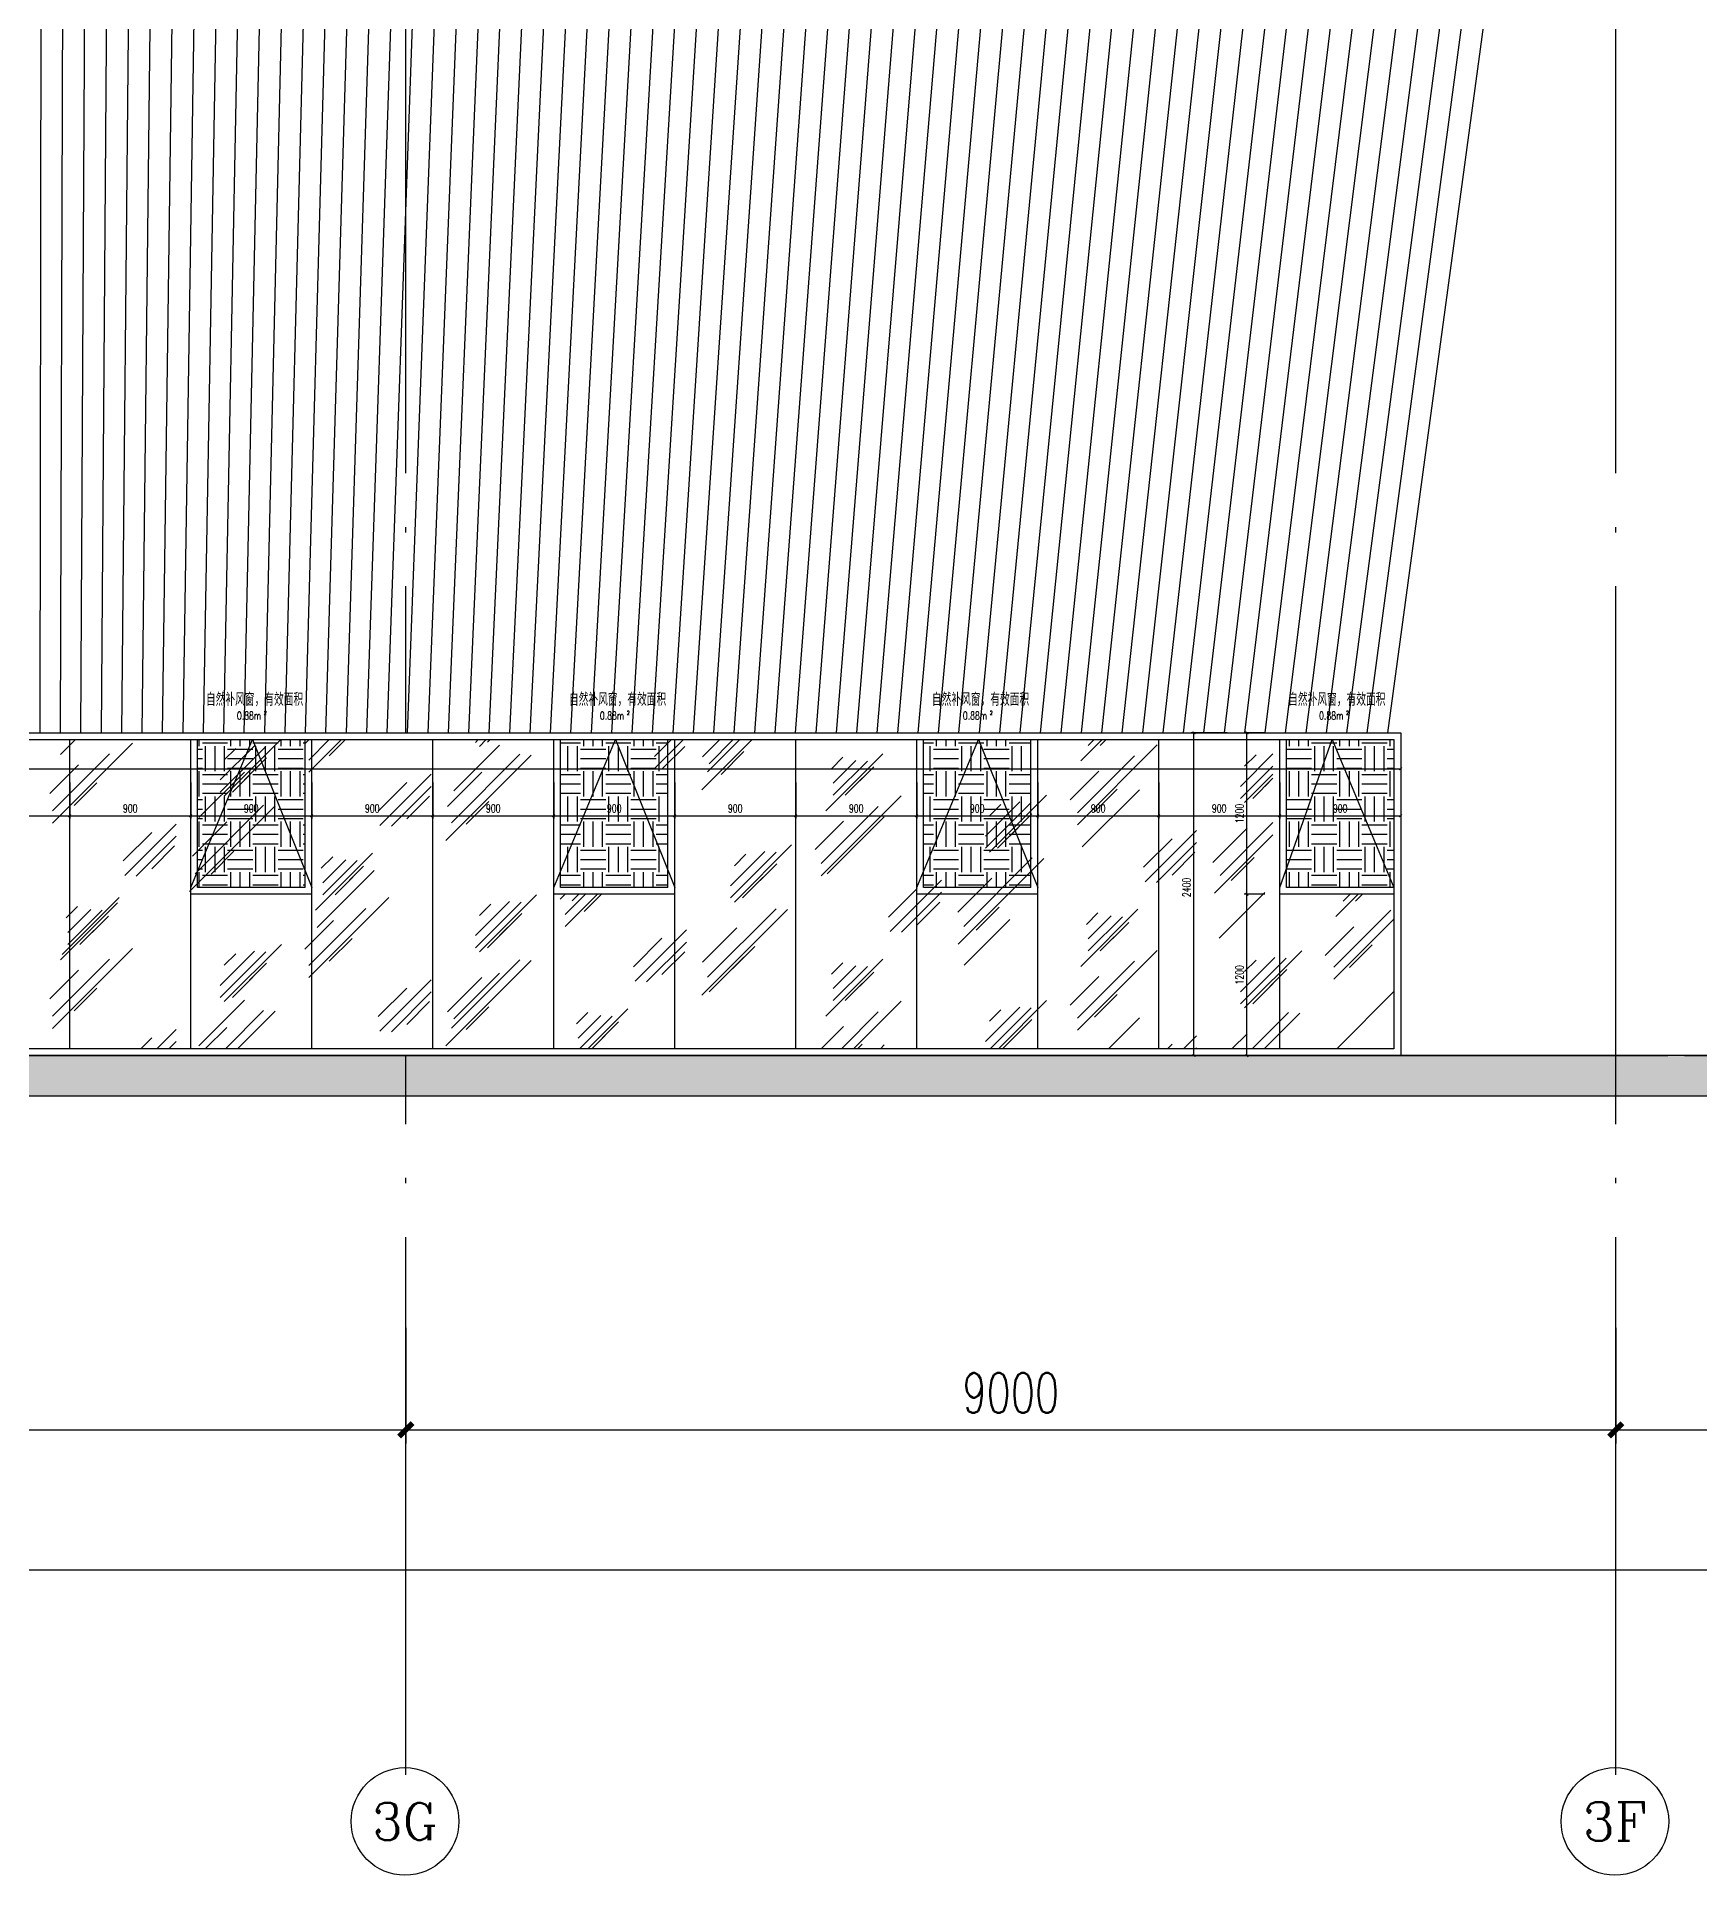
# Model space of a CAD drawing. Extents: x -4210259 to 293730, y -7499 to 868879.
# Drawn here: x -118045 to -105678, y 511142 to 524813 of the extents above; entities that cross this region are included whole.
import ezdxf
from ezdxf.enums import TextEntityAlignment as Align

# ---------------------------------------------------------------- set-up
doc = ezdxf.new("R2010")
doc.units = 0
doc.header["$LTSCALE"] = 1000
doc.header["$MEASUREMENT"] = 0
doc.linetypes.add('__DASH', pattern=[0.35, 0.25, -0.1])
doc.linetypes.add('DOTE', pattern=[2.4200000000000004, 2, -0.2, 0.02, -0.2])
doc.layers.get('Defpoints').update_dxf_attribs({"color": 210})
for name, color, linetype in [('A-AXIS-D', 1, 'Continuous'), ('A-AXIS-DOTE', 14, 'DOTE'), ('A-HATCH-2', 251, 'Continuous'), ('A-LIN-V', 9, 'Continuous'), ('A-WINDOW', 140, 'Continuous'), ('A-门窗表显示尺寸', 160, 'Continuous'), ('AS-WALL', 40, 'Continuous'), ('PUB_TEXT', 7, 'Continuous'), ('SPACE', 7, 'Continuous'), ('SPACE_HATCH', 8, 'Continuous'), ('参考线', 8, 'Continuous')]:
    doc.layers.add(name, color=color, linetype=linetype)
doc.layers.add('A-WALL-HATCH', color=8, linetype='Continuous', lineweight=13)
doc.styles.add('_TCH_AXIS', font='COMPLEX', dxfattribs={"bigfont": 'GBCBIG'})
doc.styles.add('_TCH_DIM_T3', font='SIMPLEX', dxfattribs={"width": 0.7058823529411765, "bigfont": 'GBCBIG'})
doc.styles.add('_TCH_SPACE', font='SIMPLEX', dxfattribs={"height": 5, "bigfont": 'GBCBIG'})
doc.styles.add('A-DIM_T3', font='SIMPLEX', dxfattribs={"width": 0.7058823529411765, "bigfont": 'GBCBIG'})
doc.dimstyles.new('_TCH_ARCH&&100', dxfattribs={"dimtxt": 297.5, "dimasz": 100, "dimexe": 100, "dimexo": 100, "dimgap": 126.25, "dimtad": 1, "dimdec": 0, "dimzin": 0, "dimdsep": 46, "dimtxsty": '_TCH_DIM_T3', "dimblk": 'ARCHTICK', "dimcen": 0.09, "dimclrt": 7, "dimazin": 2, "dimtfac": 1, "dimtdec": 0, "dimtix": 1, "dimtmove": 2, "dimatfit": 3, "dimfxl": 0, "dimtolj": 1, "dimtzin": 0, "dimarcsym": 0})
doc.dimstyles.new('A-DIM&&20', dxfattribs={"dimtxt": 59.5, "dimasz": 20, "dimexe": 20, "dimexo": 20, "dimgap": 25.25, "dimtad": 1, "dimdec": 0, "dimzin": 0, "dimdsep": 46, "dimtxsty": 'A-DIM_T3', "dimblk": 'ARCHTICK', "dimcen": 0.09, "dimclrt": 7, "dimazin": 2, "dimtfac": 1, "dimtdec": 0, "dimtix": 1, "dimtmove": 2, "dimatfit": 3, "dimfxl": 0, "dimtolj": 1, "dimtzin": 0, "dimarcsym": 0})
pattern_1 = [(0, (0, 0), (187.5, 187.5), [187.5, -187.5]), (0, (0, 70.3125), (187.5, 187.5), [187.5, -187.5]), (0, (0, 140.625), (187.5, 187.5), [187.5, -187.5]), (90, (23.4375, 164.0625), (-187.5, 187.5), [187.5, -187.5]), (90, (93.75, 164.0625), (-187.5, 187.5), [187.5, -187.5]), (90, (164.0625, 164.0625), (-187.5, 187.5), [187.5, -187.5])]

# ---------------------------------------------------------------- blocks, each defined once
blk = doc.blocks.new('_ArchTick')
at = {"color": 0, "linetype": 'ByBlock', "const_width": 0.4}
blk.add_lwpolyline([(-0.5, -0.5), (0.5, 0.5)], dxfattribs=at)
blk = doc.blocks.new('*D1271')
at = {"layer": 'A-门窗表显示尺寸', "color": 0, "lineweight": -2}
for p, q in [((161899.3323832995, 519617.4520265404), (161899.3323832995, 519350.0000000253)), ((182799.3323832988, 519617.4520265404), (182799.3323832988, 519350.0000000253)), ((161899.3323832995, 519370.0000000253), (182799.3323832988, 519370.0000000253))]:
    blk.add_line(p, q, dxfattribs=at)
at = {"layer": 'Defpoints', "color": 0}
for p in [(161899.3323832995, 519637.4520265404), (182799.3323832988, 519637.4520265404), (182799.3323832988, 519370.0000000253)]:
    blk.add_point(p, dxfattribs=at)
at = {"layer": 'A-门窗表显示尺寸', "color": 0, "lineweight": -2, "xscale": 20, "yscale": 20, "zscale": 20, "rotation": 180}
blk.add_blockref('_ArchTick', (161899.3323832995, 519370.0000000253), dxfattribs=at)
at = {"layer": 'A-门窗表显示尺寸', "color": 0, "lineweight": -2, "xscale": 20, "yscale": 20, "zscale": 20}
blk.add_blockref('_ArchTick', (182799.3323832988, 519370.0000000253), dxfattribs=at)
at = {"layer": 'A-门窗表显示尺寸', "color": 7, "insert": (172349.3323832991, 519425.0000000253), "char_height": 59.5, "attachment_point": 5, "style": 'A-DIM_T3'}
blk.add_mtext('\\A1;20900', dxfattribs=at)
blk = doc.blocks.new('*D1272')
at = {"layer": 'A-门窗表显示尺寸', "color": 0, "lineweight": -2}
for p, q in [((181789.3323832988, 518437.4520265644), (181635.6063700412, 518437.4520265644)), ((181655.6063700412, 517237.4520265173), (181655.6063700412, 518437.4520265644)), ((181789.3323832988, 517237.4520265173), (181635.6063700412, 517237.4520265173))]:
    blk.add_line(p, q, dxfattribs=at)
at = {"layer": 'Defpoints', "color": 0}
for p in [(181655.6063700412, 518437.4520265644), (181809.3323832988, 518437.4520265644), (181809.3323832988, 517237.4520265173)]:
    blk.add_point(p, dxfattribs=at)
at = {"layer": 'A-门窗表显示尺寸', "color": 0, "lineweight": -2, "xscale": 20, "yscale": 20, "zscale": 20}
for p, rotation in [((181655.6063700412, 518437.4520265644), 90), ((181655.6063700412, 517237.4520265173), 270)]:
    blk.add_blockref('_ArchTick', p, dxfattribs=dict(at, rotation=rotation))
at = {"layer": 'A-门窗表显示尺寸', "color": 7, "insert": (181600.6063700413, 517837.4520265406), "char_height": 59.5, "attachment_point": 5, "rotation": 90, "style": 'A-DIM_T3'}
blk.add_mtext('\\A1;1200', dxfattribs=at)
blk = doc.blocks.new('*D1273')
at = {"layer": 'A-门窗表显示尺寸', "color": 0, "lineweight": -2}
for p, q in [((181789.3323832988, 519637.4520265406), (181635.6063700412, 519637.4520265406)), ((181655.6063700412, 518437.4520265644), (181655.6063700412, 519637.4520265406)), ((181789.3323832988, 518437.4520265644), (181635.6063700412, 518437.4520265644))]:
    blk.add_line(p, q, dxfattribs=at)
at = {"layer": 'Defpoints', "color": 0}
for p in [(181655.6063700412, 519637.4520265406), (181809.3323832988, 519637.4520265406), (181809.3323832988, 518437.4520265644)]:
    blk.add_point(p, dxfattribs=at)
at = {"layer": 'A-门窗表显示尺寸', "color": 0, "lineweight": -2, "xscale": 20, "yscale": 20, "zscale": 20}
for p, rotation in [((181655.6063700412, 519637.4520265406), 90), ((181655.6063700412, 518437.4520265644), 270)]:
    blk.add_blockref('_ArchTick', p, dxfattribs=dict(at, rotation=rotation))
at = {"layer": 'A-门窗表显示尺寸', "color": 7, "insert": (181600.6063700413, 519037.4520265523), "char_height": 59.5, "attachment_point": 5, "rotation": 90, "style": 'A-DIM_T3'}
blk.add_mtext('\\A1;1200', dxfattribs=at)
blk = doc.blocks.new('*D1274')
at = {"layer": 'A-门窗表显示尺寸', "color": 0, "lineweight": -2}
for p, q in [((181899.3323833118, 519267.4520265404), (181899.3323833118, 519000.0000000253)), ((182799.3323832988, 519267.4520265404), (182799.3323832988, 519000.0000000253)), ((181899.3323833118, 519020.0000000253), (182799.3323832988, 519020.0000000253))]:
    blk.add_line(p, q, dxfattribs=at)
at = {"layer": 'Defpoints', "color": 0}
for p in [(181899.3323833118, 519287.4520265404), (182799.3323832988, 519287.4520265404), (182799.3323832988, 519020.0000000253)]:
    blk.add_point(p, dxfattribs=at)
at = {"layer": 'A-门窗表显示尺寸', "color": 0, "lineweight": -2, "xscale": 20, "yscale": 20, "zscale": 20, "rotation": 180}
blk.add_blockref('_ArchTick', (181899.3323833118, 519020.0000000253), dxfattribs=at)
at = {"layer": 'A-门窗表显示尺寸', "color": 0, "lineweight": -2, "xscale": 20, "yscale": 20, "zscale": 20}
blk.add_blockref('_ArchTick', (182799.3323832988, 519020.0000000253), dxfattribs=at)
at = {"layer": 'A-门窗表显示尺寸', "color": 7, "insert": (182349.3323833053, 519075.0000000253), "char_height": 59.5, "attachment_point": 5, "style": 'A-DIM_T3'}
blk.add_mtext('\\A1;900', dxfattribs=at)
blk = doc.blocks.new('*D1275')
at = {"layer": 'A-门窗表显示尺寸', "color": 0, "lineweight": -2}
for p, q in [((180999.3323833389, 519267.4520265404), (180999.3323833389, 519000.0000000253)), ((181899.3323833118, 519267.4520265404), (181899.3323833118, 519000.0000000253)), ((180999.3323833389, 519020.0000000253), (181899.3323833118, 519020.0000000253))]:
    blk.add_line(p, q, dxfattribs=at)
at = {"layer": 'Defpoints', "color": 0}
for p in [(180999.3323833389, 519287.4520265404), (181899.3323833118, 519287.4520265404), (181899.3323833118, 519020.0000000253)]:
    blk.add_point(p, dxfattribs=at)
at = {"layer": 'A-门窗表显示尺寸', "color": 0, "lineweight": -2, "xscale": 20, "yscale": 20, "zscale": 20, "rotation": 180}
blk.add_blockref('_ArchTick', (180999.3323833389, 519020.0000000253), dxfattribs=at)
at = {"layer": 'A-门窗表显示尺寸', "color": 0, "lineweight": -2, "xscale": 20, "yscale": 20, "zscale": 20}
blk.add_blockref('_ArchTick', (181899.3323833118, 519020.0000000253), dxfattribs=at)
at = {"layer": 'A-门窗表显示尺寸', "color": 7, "insert": (181449.3323833254, 519075.0000000253), "char_height": 59.5, "attachment_point": 5, "style": 'A-DIM_T3'}
blk.add_mtext('\\A1;900', dxfattribs=at)
blk = doc.blocks.new('*D1276')
at = {"layer": 'A-门窗表显示尺寸', "color": 0, "lineweight": -2}
for p, q in [((180099.3323833388, 519267.4520265404), (180099.3323833388, 519000.0000000253)), ((180999.3323833389, 519267.4520265404), (180999.3323833389, 519000.0000000253)), ((180099.3323833388, 519020.0000000253), (180999.3323833389, 519020.0000000253))]:
    blk.add_line(p, q, dxfattribs=at)
at = {"layer": 'Defpoints', "color": 0}
for p in [(180099.3323833388, 519287.4520265404), (180999.3323833389, 519287.4520265404), (180999.3323833389, 519020.0000000253)]:
    blk.add_point(p, dxfattribs=at)
at = {"layer": 'A-门窗表显示尺寸', "color": 0, "lineweight": -2, "xscale": 20, "yscale": 20, "zscale": 20, "rotation": 180}
blk.add_blockref('_ArchTick', (180099.3323833388, 519020.0000000253), dxfattribs=at)
at = {"layer": 'A-门窗表显示尺寸', "color": 0, "lineweight": -2, "xscale": 20, "yscale": 20, "zscale": 20}
blk.add_blockref('_ArchTick', (180999.3323833389, 519020.0000000253), dxfattribs=at)
at = {"layer": 'A-门窗表显示尺寸', "color": 7, "insert": (180549.3323833389, 519075.0000000253), "char_height": 59.5, "attachment_point": 5, "style": 'A-DIM_T3'}
blk.add_mtext('\\A1;900', dxfattribs=at)
blk = doc.blocks.new('*D1277')
at = {"layer": 'A-门窗表显示尺寸', "color": 0, "lineweight": -2}
for p, q in [((179199.3323833388, 519267.4520265404), (179199.3323833388, 519000.0000000253)), ((180099.3323833388, 519267.4520265404), (180099.3323833388, 519000.0000000253)), ((179199.3323833388, 519020.0000000253), (180099.3323833388, 519020.0000000253))]:
    blk.add_line(p, q, dxfattribs=at)
at = {"layer": 'Defpoints', "color": 0}
for p in [(179199.3323833388, 519287.4520265404), (180099.3323833388, 519287.4520265404), (180099.3323833388, 519020.0000000253)]:
    blk.add_point(p, dxfattribs=at)
at = {"layer": 'A-门窗表显示尺寸', "color": 0, "lineweight": -2, "xscale": 20, "yscale": 20, "zscale": 20, "rotation": 180}
blk.add_blockref('_ArchTick', (179199.3323833388, 519020.0000000253), dxfattribs=at)
at = {"layer": 'A-门窗表显示尺寸', "color": 0, "lineweight": -2, "xscale": 20, "yscale": 20, "zscale": 20}
blk.add_blockref('_ArchTick', (180099.3323833388, 519020.0000000253), dxfattribs=at)
at = {"layer": 'A-门窗表显示尺寸', "color": 7, "insert": (179649.3323833388, 519075.0000000253), "char_height": 59.5, "attachment_point": 5, "style": 'A-DIM_T3'}
blk.add_mtext('\\A1;900', dxfattribs=at)
blk = doc.blocks.new('*D1278')
at = {"layer": 'A-门窗表显示尺寸', "color": 0, "lineweight": -2}
for p, q in [((178299.3323833388, 519267.4520265404), (178299.3323833388, 519000.0000000253)), ((179199.3323833388, 519267.4520265404), (179199.3323833388, 519000.0000000253)), ((178299.3323833388, 519020.0000000253), (179199.3323833388, 519020.0000000253))]:
    blk.add_line(p, q, dxfattribs=at)
at = {"layer": 'Defpoints', "color": 0}
for p in [(178299.3323833388, 519287.4520265404), (179199.3323833388, 519287.4520265404), (179199.3323833388, 519020.0000000253)]:
    blk.add_point(p, dxfattribs=at)
at = {"layer": 'A-门窗表显示尺寸', "color": 0, "lineweight": -2, "xscale": 20, "yscale": 20, "zscale": 20, "rotation": 180}
blk.add_blockref('_ArchTick', (178299.3323833388, 519020.0000000253), dxfattribs=at)
at = {"layer": 'A-门窗表显示尺寸', "color": 0, "lineweight": -2, "xscale": 20, "yscale": 20, "zscale": 20}
blk.add_blockref('_ArchTick', (179199.3323833388, 519020.0000000253), dxfattribs=at)
at = {"layer": 'A-门窗表显示尺寸', "color": 7, "insert": (178749.3323833388, 519075.0000000253), "char_height": 59.5, "attachment_point": 5, "style": 'A-DIM_T3'}
blk.add_mtext('\\A1;900', dxfattribs=at)
blk = doc.blocks.new('*D1279')
at = {"layer": 'A-门窗表显示尺寸', "color": 0, "lineweight": -2}
for p, q in [((177399.3323833388, 519267.4520265404), (177399.3323833388, 519000.0000000253)), ((178299.3323833388, 519267.4520265404), (178299.3323833388, 519000.0000000253)), ((177399.3323833388, 519020.0000000253), (178299.3323833388, 519020.0000000253))]:
    blk.add_line(p, q, dxfattribs=at)
at = {"layer": 'Defpoints', "color": 0}
for p in [(177399.3323833388, 519287.4520265404), (178299.3323833388, 519287.4520265404), (178299.3323833388, 519020.0000000253)]:
    blk.add_point(p, dxfattribs=at)
at = {"layer": 'A-门窗表显示尺寸', "color": 0, "lineweight": -2, "xscale": 20, "yscale": 20, "zscale": 20, "rotation": 180}
blk.add_blockref('_ArchTick', (177399.3323833388, 519020.0000000253), dxfattribs=at)
at = {"layer": 'A-门窗表显示尺寸', "color": 0, "lineweight": -2, "xscale": 20, "yscale": 20, "zscale": 20}
blk.add_blockref('_ArchTick', (178299.3323833388, 519020.0000000253), dxfattribs=at)
at = {"layer": 'A-门窗表显示尺寸', "color": 7, "insert": (177849.3323833388, 519075.0000000253), "char_height": 59.5, "attachment_point": 5, "style": 'A-DIM_T3'}
blk.add_mtext('\\A1;900', dxfattribs=at)
blk = doc.blocks.new('*D1280')
at = {"layer": 'A-门窗表显示尺寸', "color": 0, "lineweight": -2}
for p, q in [((176499.3323833388, 519267.4520265404), (176499.3323833388, 519000.0000000253)), ((177399.3323833388, 519267.4520265404), (177399.3323833388, 519000.0000000253)), ((176499.3323833388, 519020.0000000253), (177399.3323833388, 519020.0000000253))]:
    blk.add_line(p, q, dxfattribs=at)
at = {"layer": 'Defpoints', "color": 0}
for p in [(176499.3323833388, 519287.4520265404), (177399.3323833388, 519287.4520265404), (177399.3323833388, 519020.0000000253)]:
    blk.add_point(p, dxfattribs=at)
at = {"layer": 'A-门窗表显示尺寸', "color": 0, "lineweight": -2, "xscale": 20, "yscale": 20, "zscale": 20, "rotation": 180}
blk.add_blockref('_ArchTick', (176499.3323833388, 519020.0000000253), dxfattribs=at)
at = {"layer": 'A-门窗表显示尺寸', "color": 0, "lineweight": -2, "xscale": 20, "yscale": 20, "zscale": 20}
blk.add_blockref('_ArchTick', (177399.3323833388, 519020.0000000253), dxfattribs=at)
at = {"layer": 'A-门窗表显示尺寸', "color": 7, "insert": (176949.3323833388, 519075.0000000253), "char_height": 59.5, "attachment_point": 5, "style": 'A-DIM_T3'}
blk.add_mtext('\\A1;900', dxfattribs=at)
blk = doc.blocks.new('*D1281')
at = {"layer": 'A-门窗表显示尺寸', "color": 0, "lineweight": -2}
for p, q in [((175599.3323833389, 519267.4520265404), (175599.3323833389, 519000.0000000253)), ((176499.3323833388, 519267.4520265404), (176499.3323833388, 519000.0000000253)), ((175599.3323833389, 519020.0000000253), (176499.3323833388, 519020.0000000253))]:
    blk.add_line(p, q, dxfattribs=at)
at = {"layer": 'Defpoints', "color": 0}
for p in [(175599.3323833389, 519287.4520265404), (176499.3323833388, 519287.4520265404), (176499.3323833388, 519020.0000000253)]:
    blk.add_point(p, dxfattribs=at)
at = {"layer": 'A-门窗表显示尺寸', "color": 0, "lineweight": -2, "xscale": 20, "yscale": 20, "zscale": 20, "rotation": 180}
blk.add_blockref('_ArchTick', (175599.3323833389, 519020.0000000253), dxfattribs=at)
at = {"layer": 'A-门窗表显示尺寸', "color": 0, "lineweight": -2, "xscale": 20, "yscale": 20, "zscale": 20}
blk.add_blockref('_ArchTick', (176499.3323833388, 519020.0000000253), dxfattribs=at)
at = {"layer": 'A-门窗表显示尺寸', "color": 7, "insert": (176049.3323833388, 519075.0000000253), "char_height": 59.5, "attachment_point": 5, "style": 'A-DIM_T3'}
blk.add_mtext('\\A1;900', dxfattribs=at)
blk = doc.blocks.new('*D1282')
at = {"layer": 'A-门窗表显示尺寸', "color": 0, "lineweight": -2}
for p, q in [((174699.3323833389, 519267.4520265404), (174699.3323833389, 519000.0000000253)), ((175599.3323833389, 519267.4520265404), (175599.3323833389, 519000.0000000253)), ((174699.3323833389, 519020.0000000253), (175599.3323833389, 519020.0000000253))]:
    blk.add_line(p, q, dxfattribs=at)
at = {"layer": 'Defpoints', "color": 0}
for p in [(174699.3323833389, 519287.4520265404), (175599.3323833389, 519287.4520265404), (175599.3323833389, 519020.0000000253)]:
    blk.add_point(p, dxfattribs=at)
at = {"layer": 'A-门窗表显示尺寸', "color": 0, "lineweight": -2, "xscale": 20, "yscale": 20, "zscale": 20, "rotation": 180}
blk.add_blockref('_ArchTick', (174699.3323833389, 519020.0000000253), dxfattribs=at)
at = {"layer": 'A-门窗表显示尺寸', "color": 0, "lineweight": -2, "xscale": 20, "yscale": 20, "zscale": 20}
blk.add_blockref('_ArchTick', (175599.3323833389, 519020.0000000253), dxfattribs=at)
at = {"layer": 'A-门窗表显示尺寸', "color": 7, "insert": (175149.3323833389, 519075.0000000253), "char_height": 59.5, "attachment_point": 5, "style": 'A-DIM_T3'}
blk.add_mtext('\\A1;900', dxfattribs=at)
blk = doc.blocks.new('*D1283')
at = {"layer": 'A-门窗表显示尺寸', "color": 0, "lineweight": -2}
for p, q in [((173799.3323833386, 519267.4520265404), (173799.3323833386, 519000.0000000253)), ((174699.3323833389, 519267.4520265404), (174699.3323833389, 519000.0000000253)), ((173799.3323833386, 519020.0000000253), (174699.3323833389, 519020.0000000253))]:
    blk.add_line(p, q, dxfattribs=at)
at = {"layer": 'Defpoints', "color": 0}
for p in [(173799.3323833386, 519287.4520265404), (174699.3323833389, 519287.4520265404), (174699.3323833389, 519020.0000000253)]:
    blk.add_point(p, dxfattribs=at)
at = {"layer": 'A-门窗表显示尺寸', "color": 0, "lineweight": -2, "xscale": 20, "yscale": 20, "zscale": 20, "rotation": 180}
blk.add_blockref('_ArchTick', (173799.3323833386, 519020.0000000253), dxfattribs=at)
at = {"layer": 'A-门窗表显示尺寸', "color": 0, "lineweight": -2, "xscale": 20, "yscale": 20, "zscale": 20}
blk.add_blockref('_ArchTick', (174699.3323833389, 519020.0000000253), dxfattribs=at)
at = {"layer": 'A-门窗表显示尺寸', "color": 7, "insert": (174249.3323833387, 519075.0000000253), "char_height": 59.5, "attachment_point": 5, "style": 'A-DIM_T3'}
blk.add_mtext('\\A1;900', dxfattribs=at)
blk = doc.blocks.new('*D1284')
at = {"layer": 'A-门窗表显示尺寸', "color": 0, "lineweight": -2}
for p, q in [((172899.3323833388, 519267.4520265404), (172899.3323833388, 519000.0000000253)), ((173799.3323833386, 519267.4520265404), (173799.3323833386, 519000.0000000253)), ((172899.3323833388, 519020.0000000253), (173799.3323833386, 519020.0000000253))]:
    blk.add_line(p, q, dxfattribs=at)
at = {"layer": 'Defpoints', "color": 0}
for p in [(172899.3323833388, 519287.4520265404), (173799.3323833386, 519287.4520265404), (173799.3323833386, 519020.0000000253)]:
    blk.add_point(p, dxfattribs=at)
at = {"layer": 'A-门窗表显示尺寸', "color": 0, "lineweight": -2, "xscale": 20, "yscale": 20, "zscale": 20, "rotation": 180}
blk.add_blockref('_ArchTick', (172899.3323833388, 519020.0000000253), dxfattribs=at)
at = {"layer": 'A-门窗表显示尺寸', "color": 0, "lineweight": -2, "xscale": 20, "yscale": 20, "zscale": 20}
blk.add_blockref('_ArchTick', (173799.3323833386, 519020.0000000253), dxfattribs=at)
at = {"layer": 'A-门窗表显示尺寸', "color": 7, "insert": (173349.3323833387, 519075.0000000253), "char_height": 59.5, "attachment_point": 5, "style": 'A-DIM_T3'}
blk.add_mtext('\\A1;900', dxfattribs=at)
blk = doc.blocks.new('*D1285')
at = {"layer": 'A-门窗表显示尺寸', "color": 0, "lineweight": -2}
for p, q in [((171799.3323833388, 519267.4520265404), (171799.3323833388, 519000.0000000253)), ((172899.3323833388, 519267.4520265404), (172899.3323833388, 519000.0000000253)), ((171799.3323833388, 519020.0000000253), (172899.3323833388, 519020.0000000253))]:
    blk.add_line(p, q, dxfattribs=at)
at = {"layer": 'Defpoints', "color": 0}
for p in [(171799.3323833388, 519287.4520265404), (172899.3323833388, 519287.4520265404), (172899.3323833388, 519020.0000000253)]:
    blk.add_point(p, dxfattribs=at)
at = {"layer": 'A-门窗表显示尺寸', "color": 0, "lineweight": -2, "xscale": 20, "yscale": 20, "zscale": 20, "rotation": 180}
blk.add_blockref('_ArchTick', (171799.3323833388, 519020.0000000253), dxfattribs=at)
at = {"layer": 'A-门窗表显示尺寸', "color": 0, "lineweight": -2, "xscale": 20, "yscale": 20, "zscale": 20}
blk.add_blockref('_ArchTick', (172899.3323833388, 519020.0000000253), dxfattribs=at)
at = {"layer": 'A-门窗表显示尺寸', "color": 7, "insert": (172349.3323833388, 519075.0000000253), "char_height": 59.5, "attachment_point": 5, "style": 'A-DIM_T3'}
blk.add_mtext('\\A1;1100', dxfattribs=at)
blk = doc.blocks.new('*D1297')
at = {"layer": 'A-门窗表显示尺寸', "color": 0, "lineweight": -2}
for p, q in [((181509.3323832988, 519637.4520265406), (181241.8803567838, 519637.4520265406)), ((181261.8803567838, 517237.4520265173), (181261.8803567838, 519637.4520265406)), ((181509.3323832988, 517237.4520265173), (181241.8803567838, 517237.4520265173))]:
    blk.add_line(p, q, dxfattribs=at)
at = {"layer": 'Defpoints', "color": 0}
for p in [(181261.8803567838, 519637.4520265406), (181529.3323832988, 519637.4520265406), (181529.3323832988, 517237.4520265173)]:
    blk.add_point(p, dxfattribs=at)
at = {"layer": 'A-门窗表显示尺寸', "color": 0, "lineweight": -2, "xscale": 20, "yscale": 20, "zscale": 20}
for p, rotation in [((181261.8803567838, 519637.4520265406), 90), ((181261.8803567838, 517237.4520265173), 270)]:
    blk.add_blockref('_ArchTick', p, dxfattribs=dict(at, rotation=rotation))
at = {"layer": 'A-门窗表显示尺寸', "color": 7, "insert": (181206.8803567837, 518487.4520265287), "char_height": 59.5, "attachment_point": 5, "rotation": 90, "style": 'A-DIM_T3'}
blk.add_mtext('\\A1;2400', dxfattribs=at)
blk = doc.blocks.new('*D748')
at = {"layer": 'A-AXIS-D', "color": 0, "lineweight": -2}
for p, q in [((-246199.3323860153, 515211.3858529096), (-246199.3323860153, 513313.3764944364)), ((-60499.33238329884, 515211.3858529096), (-60499.33238329884, 513313.3764944364)), ((-246199.3323860153, 513413.3764944364), (-60499.33238329884, 513413.3764944364))]:
    blk.add_line(p, q, dxfattribs=at)
at = {"layer": 'Defpoints', "color": 0}
for p in [(-246199.3323860153, 515311.3858529096), (-60499.33238329884, 515311.3858529096), (-60499.33238329884, 513413.3764944364)]:
    blk.add_point(p, dxfattribs=at)
at = {"layer": 'A-AXIS-D', "color": 0, "lineweight": -2, "xscale": 100, "yscale": 100, "zscale": 100, "rotation": 180}
blk.add_blockref('_ArchTick', (-246199.3323860153, 513413.3764944364), dxfattribs=at)
at = {"layer": 'A-AXIS-D', "color": 0, "lineweight": -2, "xscale": 100, "yscale": 100, "zscale": 100}
blk.add_blockref('_ArchTick', (-60499.33238329884, 513413.3764944364), dxfattribs=at)
at = {"layer": 'A-AXIS-D', "color": 7, "insert": (-153349.3323846571, 513688.3764944364), "char_height": 297.5, "attachment_point": 5, "style": '_TCH_DIM_T3'}
blk.add_mtext('\\A1;185700', dxfattribs=at)
blk = doc.blocks.new('*D1130')
at = {"layer": 'A-AXIS-D', "color": 0, "lineweight": -2}
for p, q in [((-124299.3323832988, 515211.3858529096), (-124299.3323832988, 514353.3764944364)), ((-115299.3323832989, 515211.3858529096), (-115299.3323832989, 514353.3764944364)), ((-124299.3323832988, 514453.3764944364), (-115299.3323832989, 514453.3764944364))]:
    blk.add_line(p, q, dxfattribs=at)
at = {"layer": 'Defpoints', "color": 0}
for p in [(-124299.3323832988, 515311.3858529096), (-115299.3323832989, 515311.3858529096), (-115299.3323832989, 514453.3764944364)]:
    blk.add_point(p, dxfattribs=at)
at = {"layer": 'A-AXIS-D', "color": 0, "lineweight": -2, "xscale": 100, "yscale": 100, "zscale": 100, "rotation": 180}
blk.add_blockref('_ArchTick', (-124299.3323832988, 514453.3764944364), dxfattribs=at)
at = {"layer": 'A-AXIS-D', "color": 0, "lineweight": -2, "xscale": 100, "yscale": 100, "zscale": 100}
blk.add_blockref('_ArchTick', (-115299.3323832989, 514453.3764944364), dxfattribs=at)
at = {"layer": 'A-AXIS-D', "color": 7, "insert": (-119799.3323832989, 514728.3764944364), "char_height": 297.5, "attachment_point": 5, "style": '_TCH_DIM_T3'}
blk.add_mtext('\\A1;9000', dxfattribs=at)
blk = doc.blocks.new('*D1131')
at = {"layer": 'A-AXIS-D', "color": 0, "lineweight": -2}
for p, q in [((-115299.3323832989, 515211.3858529096), (-115299.3323832989, 514353.3764944364)), ((-106299.3323832989, 515211.3858529096), (-106299.3323832989, 514353.3764944364)), ((-115299.3323832989, 514453.3764944364), (-106299.3323832989, 514453.3764944364))]:
    blk.add_line(p, q, dxfattribs=at)
at = {"layer": 'Defpoints', "color": 0}
for p in [(-115299.3323832989, 515311.3858529096), (-106299.3323832989, 515311.3858529096), (-106299.3323832989, 514453.3764944364)]:
    blk.add_point(p, dxfattribs=at)
at = {"layer": 'A-AXIS-D', "color": 0, "lineweight": -2, "xscale": 100, "yscale": 100, "zscale": 100, "rotation": 180}
blk.add_blockref('_ArchTick', (-115299.3323832989, 514453.3764944364), dxfattribs=at)
at = {"layer": 'A-AXIS-D', "color": 0, "lineweight": -2, "xscale": 100, "yscale": 100, "zscale": 100}
blk.add_blockref('_ArchTick', (-106299.3323832989, 514453.3764944364), dxfattribs=at)
at = {"layer": 'A-AXIS-D', "color": 7, "insert": (-110799.3323832989, 514728.3764944364), "char_height": 297.5, "attachment_point": 5, "style": '_TCH_DIM_T3'}
blk.add_mtext('\\A1;9000', dxfattribs=at)
blk = doc.blocks.new('*D1132')
at = {"layer": 'A-AXIS-D', "color": 0, "lineweight": -2}
for p, q in [((-106299.3323832989, 515211.3858529096), (-106299.3323832989, 514353.3764944364)), ((-97299.33238329872, 515211.3858529096), (-97299.33238329872, 514353.3764944364)), ((-106299.3323832989, 514453.3764944364), (-97299.33238329872, 514453.3764944364))]:
    blk.add_line(p, q, dxfattribs=at)
at = {"layer": 'Defpoints', "color": 0}
for p in [(-106299.3323832989, 515311.3858529096), (-97299.33238329872, 515311.3858529096), (-97299.33238329872, 514453.3764944364)]:
    blk.add_point(p, dxfattribs=at)
at = {"layer": 'A-AXIS-D', "color": 0, "lineweight": -2, "xscale": 100, "yscale": 100, "zscale": 100, "rotation": 180}
blk.add_blockref('_ArchTick', (-106299.3323832989, 514453.3764944364), dxfattribs=at)
at = {"layer": 'A-AXIS-D', "color": 0, "lineweight": -2, "xscale": 100, "yscale": 100, "zscale": 100}
blk.add_blockref('_ArchTick', (-97299.33238329872, 514453.3764944364), dxfattribs=at)
at = {"layer": 'A-AXIS-D', "color": 7, "insert": (-101799.3323832988, 514728.3764944364), "char_height": 297.5, "attachment_point": 5, "style": '_TCH_DIM_T3'}
blk.add_mtext('\\A1;9000', dxfattribs=at)
blk = doc.blocks.new('C21024-M')
at = {"layer": 'SPACE', "color": 1, "style": '_TCH_SPACE'}
for p in [(173912.4980203777, 519837.4520265521), (173912.4980203777, 519837.4520265521), (176612.4980203777, 519837.4520265521), (176612.4980203777, 519837.4520265521), (179312.4980203777, 519837.452026552), (179312.4980203777, 519837.4520265521), (181962.4980203377, 519837.4520265352)]:
    blk.add_text('自然补风窗，有效面积', height=96.45390070921985, dxfattribs=at).set_placement(p)
at = {"layer": 'SPACE', "color": 1, "style": '_TCH_SPACE', "width": 0.7058823529411765}
for s, height, p in [('2', 29.75, (174342.7320629309, 519770.0770265521)), ('2', 29.75, (174342.7320629309, 519770.0770265521)), ('2', 29.75, (177042.7320629309, 519770.0770265521)), ('2', 29.75, (177042.7320629309, 519770.0770265521)), ('2', 29.75, (179742.7320629309, 519770.077026552)), ('2', 29.75, (179742.7320629309, 519770.0770265521)), ('2', 29.75, (182392.7320628909, 519770.0770265352)), ('0.88m', 59.5, (174142.7320629309, 519735.0770265521)), ('0.88m', 59.5, (174142.7320629309, 519735.0770265521)), ('0.88m', 59.5, (176842.7320629309, 519735.0770265521)), ('0.88m', 59.5, (176842.7320629309, 519735.0770265521)), ('0.88m', 59.5, (179542.7320629309, 519735.077026552)), ('0.88m', 59.5, (179542.7320629309, 519735.0770265521)), ('0.88m', 59.5, (182192.7320628909, 519735.0770265352))]:
    blk.add_text(s, height=height, dxfattribs=at).set_placement(p)
blk.add_wipeout([(161899.3323832997, 517237.4520265405), (182799.33238329875, 517237.4520265172), (182799.33238329878, 519637.4520265405), (161899.3323832997, 519637.4520265643)]).dxf.layer = '参考线'
at = {"layer": 'A-WALL-HATCH'}
h = blk.add_hatch(dxfattribs=at)
h.set_pattern_fill('玻璃2', color=256, scale=100, angle=180)
h.set_pattern_definition([(45, (1568211.067298129, 60.00000002532033), (0, 1527.350647362943), [600, -360, 600, -360, 240, -523.28157]), (45, (1568181.067298129, 90.00000002532033), (0, 1527.350647362943), [480, -600, 360, -360, 420, -463.28157]), (45, (1568181.067298129, 180.0000000253203), (0, 1527.350647362943), [360, -720, 240, -360, 540, -463.28157]), (45, (1568271.067298129, 90.00000002532033), (0, 1527.350647362943), [360, -720, 300, -1303.2815]), (45, (1568361.067298129, 180.0000000253203), (0, 1527.350647362943), [180, -900, 120, -1483.2815]), (45, (1568211.067298129, 330.0000000253203), (0, 1527.350647362943), [120, -900, 120, -480, 300, -763.28157]), (45, (1568751.067298129, 240.0000000253203), (0, 1527.350647362943), [600, -900, 720, -475.28157]), (45, (1568751.067298129, 150.0000000253203), (0, 1527.350647362943), [840, -600, 900, -355.28157]), (45, (1568901.067298129, 270.0000000253203), (0, -1697.056274847714), [600, -840, 480, -763.28157]), (45, (1568811.067298129, 450.0000000253203), (0, 1527.350647362943), [300, -1200, 360, -823.28157]), (45, (1568991.067298129, 360.0000000253203), (0, 1527.350647362943), [240, -1200, 240, -1003.2815])])
h.paths.add_polyline_path([(182749.3323833151, 517287.4520265208), (161949.3323833076, 517287.4520265306), (161949.3323832997, 518437.4520265355), (162849.3323832867, 518437.4520265642), (162849.3323832867, 519587.4520265404), (167449.3323833388, 519587.4520265404), (167449.3323833388, 518437.452026514), (168249.3323833388, 518437.4520265141), (168249.3323833388, 519587.4520265404), (171949.3323833388, 519587.4520265404), (171949.3323833388, 518437.4520265143), (172749.3323833388, 518437.4520265142), (172749.3323833388, 519587.4520265403), (176449.3323833388, 519587.4520265404), (176449.3323833388, 518437.4520265143), (177249.3323833388, 518437.4520265142), (177249.3323833388, 519587.4520265403), (181849.3323833118, 519587.4520265404), (181849.3323833118, 518437.4520265642), (182749.3323832988, 518437.4520265306)])
at = {"layer": 'SPACE_HATCH'}
h = blk.add_hatch(dxfattribs=at)
h.set_pattern_fill('土壤', color=1, scale=50, style=0)
h.set_pattern_definition(pattern_1)
h.paths.add_polyline_path([(174649.3323832613, 518487.4520264065), (173849.3323832671, 518487.4520266579), (173849.3323834057, 519587.4520265325), (174649.3323833758, 519587.4520266025)])
h = blk.add_hatch(dxfattribs=at)
h.set_pattern_fill('土壤', color=1, scale=50, style=0)
h.set_pattern_definition(pattern_1)
h.paths.add_polyline_path([(174649.3323832613, 518487.4520264066), (173849.3323832671, 518487.452026658), (173849.3323834057, 519587.4520265326), (174649.3323833758, 519587.4520266025)])
h = blk.add_hatch(dxfattribs=at)
h.set_pattern_fill('土壤', color=1, scale=50, style=0)
h.set_pattern_definition(pattern_1)
h.paths.add_polyline_path([(177349.3323832613, 518487.4520264065), (176549.3323832671, 518487.4520266579), (176549.3323834057, 519587.4520265325), (177349.3323833758, 519587.4520266025)])
h = blk.add_hatch(dxfattribs=at)
h.set_pattern_fill('土壤', color=1, scale=50, style=0)
h.set_pattern_definition(pattern_1)
h.paths.add_polyline_path([(177349.3323832613, 518487.4520264066), (176549.3323832671, 518487.452026658), (176549.3323834057, 519587.4520265326), (177349.3323833758, 519587.4520266025)])
h = blk.add_hatch(dxfattribs=at)
h.set_pattern_fill('土壤', color=1, scale=50, style=0)
h.set_pattern_definition(pattern_1)
h.paths.add_polyline_path([(180049.3323832613, 518487.4520264065), (179249.3323832671, 518487.4520266579), (179249.3323834057, 519587.4520265324), (180049.3323833758, 519587.4520266024)])
h = blk.add_hatch(dxfattribs=at)
h.set_pattern_fill('土壤', color=1, scale=50, style=0)
h.set_pattern_definition(pattern_1)
h.paths.add_polyline_path([(180049.3323832613, 518487.4520264065), (179249.3323832671, 518487.4520266579), (179249.3323834057, 519587.4520265325), (180049.3323833758, 519587.4520266025)])
h = blk.add_hatch(dxfattribs=at)
h.set_pattern_fill('土壤', color=1, scale=50, style=0)
h.set_pattern_definition(pattern_1)
h.paths.add_polyline_path([(182749.3323832365, 518487.4520264544), (181949.3323832809, 518487.4520267898), (181949.3323834297, 519587.4520265012), (182749.3323833751, 519587.4520265647)])
at = {"layer": 'A-WINDOW'}
for p, q in [((172899.3323833388, 517287.4520265217), (172899.3323833388, 519587.4520265404)), ((173799.3323833388, 517287.4520265217), (173799.3323833388, 519587.4520265404)), ((173849.3323833388, 518487.4520265312), (173849.3323833388, 519587.4520265572)), ((174649.3323833388, 518487.4520265311), (174649.3323833388, 519587.4520265572)), ((174699.3323833388, 517287.4520265217), (174699.3323833388, 519587.4520265404)), ((175599.3323833388, 517287.4520265217), (175599.3323833388, 519587.4520265404)), ((176499.3323833388, 517287.4520265217), (176499.3323833388, 519587.4520265404)), ((176549.3323833388, 518487.4520265312), (176549.3323833388, 519587.4520265572)), ((177349.3323833388, 518487.4520265311), (177349.3323833388, 519587.4520265572)), ((177399.3323833388, 517287.4520265217), (177399.3323833388, 519587.4520265404)), ((178299.3323833388, 517287.4520265217), (178299.3323833388, 519587.4520265404)), ((179199.3323833388, 517287.4520265217), (179199.3323833388, 519587.4520265404)), ((179249.3323833388, 518487.4520265311), (179249.3323833388, 519587.4520265572)), ((180049.3323833388, 518487.452026531), (180049.3323833388, 519587.4520265572)), ((180099.3323833388, 517287.4520265217), (180099.3323833388, 519587.4520265404)), ((180999.3323833388, 517287.4520265217), (180999.3323833388, 519587.4520265404)), ((181899.3323833118, 517287.4520265217), (181899.3323833118, 519587.4520265404)), ((181949.3323833118, 518487.4520265642), (181949.3323833118, 519587.4520265404)), ((174699.3323833388, 518437.4520265311), (173799.3323833388, 518437.4520265312)), ((174649.3323833388, 518487.4520265311), (173849.3323833388, 518487.4520265312)), ((177399.3323833388, 518437.4520265311), (176499.3323833388, 518437.4520265312)), ((177349.3323833388, 518487.4520265311), (176549.3323833388, 518487.4520265312)), ((180099.3323833388, 518437.452026531), (179199.3323833388, 518437.4520265311)), ((180049.3323833388, 518487.452026531), (179249.3323833388, 518487.4520265311)), ((182749.3323832853, 518437.4520265642), (181899.3323833121, 518437.4520265642)), ((182749.3323832853, 518487.4520265642), (181949.3323833118, 518487.4520265642))]:
    blk.add_line(p, q, dxfattribs=at)
for points in [[(182799.3323832988, 517237.4520265171), (161899.3323832997, 517237.4520265404), (161899.3323832997, 519637.4520265404), (182799.3323832988, 519637.4520265404)], [(182749.3323832988, 517287.4520265172), (161949.3323832997, 517287.4520265402), (161949.3323832997, 519587.4520265404), (182749.3323832988, 519587.4520265404)]]:
    blk.add_lwpolyline(points, close=True, dxfattribs=at)
for points in [[(173799.3323833388, 518487.4520265142), (174259.999990982, 519587.4520265235), (174699.3323833388, 518487.4520265142)], [(176499.3323833388, 518487.4520265142), (176959.999990982, 519587.4520265235), (177399.3323833388, 518487.4520265142)], [(179199.3323833388, 518487.4520265141), (179659.999990982, 519587.4520265234), (180099.3323833388, 518487.4520265141)], [(181899.3323833121, 518487.4520265642), (182289.999990982, 519587.4520265404), (182749.3323832988, 518487.4520265288)]]:
    blk.add_lwpolyline(points, dxfattribs=at)
at = {"layer": 'A-门窗表显示尺寸'}
for p1, p2, distance, picture, middle in [((161899.3323832995, 519637.4520265404), (182799.3323832988, 519637.4520265404), -267.45202651509317, '*D1271', (172349.3323832991, 519425.0000000253)), ((181809.3323832988, 518437.4520265642), (181809.3323832988, 519637.4520265404), 153.7260132576048, '*D1273', (181600.6063700413, 519037.4520265523)), ((171799.3323833388, 519287.4520265404), (172899.3323833388, 519287.4520265404), -267.45202651509317, '*D1285', (172349.3323833388, 519075.0000000253)), ((172899.3323833388, 519287.4520265404), (173799.3323833386, 519287.4520265404), -267.45202651509317, '*D1284', (173349.3323833387, 519075.0000000253)), ((173799.3323833386, 519287.4520265404), (174699.3323833389, 519287.4520265404), -267.45202651509317, '*D1283', (174249.3323833387, 519075.0000000253)), ((174699.3323833389, 519287.4520265404), (175599.3323833389, 519287.4520265404), -267.45202651509317, '*D1282', (175149.3323833389, 519075.0000000253)), ((175599.3323833389, 519287.4520265404), (176499.3323833388, 519287.4520265404), -267.45202651509317, '*D1281', (176049.3323833388, 519075.0000000253)), ((176499.3323833388, 519287.4520265404), (177399.3323833388, 519287.4520265404), -267.45202651509317, '*D1280', (176949.3323833388, 519075.0000000253)), ((177399.3323833388, 519287.4520265404), (178299.3323833388, 519287.4520265404), -267.45202651509317, '*D1279', (177849.3323833388, 519075.0000000253)), ((178299.3323833388, 519287.4520265404), (179199.3323833388, 519287.4520265404), -267.45202651509317, '*D1278', (178749.3323833388, 519075.0000000253)), ((179199.3323833388, 519287.4520265404), (180099.3323833388, 519287.4520265404), -267.45202651509317, '*D1277', (179649.3323833388, 519075.0000000253)), ((180099.3323833388, 519287.4520265404), (180999.3323833389, 519287.4520265404), -267.45202651509317, '*D1276', (180549.3323833389, 519075.0000000253)), ((180999.3323833389, 519287.4520265404), (181899.3323833118, 519287.4520265404), -267.45202651509317, '*D1275', (181449.3323833254, 519075.0000000253)), ((181899.3323833118, 519287.4520265404), (182799.3323832988, 519287.4520265404), -267.45202651509317, '*D1274', (182349.3323833053, 519075.0000000253)), ((181809.3323832988, 517237.4520265171), (181809.3323832988, 518437.4520265642), 153.7260132576048, '*D1272', (181600.6063700413, 517837.4520265406))]:
    dim = blk.add_aligned_dim(p1=p1, p2=p2, distance=distance, dimstyle='A-DIM&&20', dxfattribs=at)
    dim.commit()
    dim.dimension.update_dxf_attribs({"geometry": picture, "text_midpoint": middle})
dim = blk.add_linear_dim(base=(181261.8803567838, 519637.4520265406), p1=(181529.3323832988, 517237.4520265171), p2=(181529.3323832988, 519637.4520265404), angle=90, dimstyle='A-DIM&&20', dxfattribs=at)
dim.commit()
dim.dimension.update_dxf_attribs({"geometry": '*D1297', "text_midpoint": (181206.8803567837, 518487.4520265287), "dimtype": 161})

msp = doc.modelspace()

# ---------------------------------------------------------------- hatches: boundary and pattern name
at = {"layer": 'A-HATCH-2'}
h = msp.add_hatch(dxfattribs=at)
h.set_pattern_fill('ANSI31', color=256, scale=150, angle=45)
h.set_pattern_definition([(90, (-40598628125.62118, -3384804562.000004), (-238.125, -1.848892746611746e-30), [])])
h.paths.add_polyline_path([(-131099.3324241961, 517237.4520265286), (-128799.3323832985, 517237.452026521), (-128799.3323832985, 519637.4520265404), (-107899.3323833003, 519637.4520265404), (-107899.3323833003, 517237.4520265171), (-128799.3323832985, 517237.4520265288), (-105699.3323832987, 517237.4520265209), (-105699.3323832984, 535687.4520265247), (-131099.3324241958, 535687.4520265248)])

# ---------------------------------------------------------------- linework, layer by layer
at = {"layer": 'A-AXIS-D'}
for centre in [(-115305.5953848, 511541.7498906212), (-106305.5953848, 511541.7498906212)]:
    msp.add_circle(centre, 400, dxfattribs=at)
at = {"layer": 'A-AXIS-DOTE', "ltscale": 2}
for p, q in [((-115299.3323832985, 511887.4520265246), (-115299.3323832985, 538485.0684404911)), ((-106299.3323832985, 511887.4520265246), (-106299.3323832985, 538485.0684404911))]:
    msp.add_line(p, q, dxfattribs=at)
at = {"layer": 'A-AXIS-DOTE', "linetype": '__DASH', "ltscale": 2}
msp.add_line((-252788.4381458776, 517237.4520265249), (-54309.8093255033, 517237.4520265248), dxfattribs=at)
at = {"layer": 'AS-WALL'}
msp.add_line((-252788.4381458776, 516937.4520265245), (-54309.8093255033, 516937.4520265246), dxfattribs=at)

# ---------------------------------------------------------------- texts
at = {"layer": 'PUB_TEXT', "style": '_TCH_AXIS'}
for s, height, p, p2 in [('3G', 276.4190908966939, (-115549.1074410661, 511403.5403451728), (-115062.0833285338, 511403.5403451728)), ('3F', 288.1176230394149, (-106545.6934039995, 511397.6910791015), (-106065.4973656004, 511397.6910791015))]:
    msp.add_text(s, height=height, dxfattribs=at).set_placement(p, p2, align=Align.FIT)

# ---------------------------------------------------------------- dimensions: what is measured, and where the dimension line sits
at = {"layer": 'A-AXIS-D'}
for base, p1, p2, picture, middle in [((-60499.33238329884, 513413.3764944364), (-246199.3323860153, 515311.3858529096), (-60499.33238329884, 515311.3858529096), '*D748', (-153349.3323846571, 513688.3764944364)), ((-115299.3323832989, 514453.3764944364), (-124299.3323832988, 515311.3858529096), (-115299.3323832989, 515311.3858529096), '*D1130', (-119799.3323832989, 514728.3764944364)), ((-106299.3323832989, 514453.3764944364), (-115299.3323832989, 515311.3858529096), (-106299.3323832989, 515311.3858529096), '*D1131', (-110799.3323832989, 514728.3764944364)), ((-97299.33238329872, 514453.3764944364), (-106299.3323832989, 515311.3858529096), (-97299.33238329872, 515311.3858529096), '*D1132', (-101799.3323832988, 514728.3764944364))]:
    dim = msp.add_linear_dim(base=base, p1=p1, p2=p2, angle=0, dimstyle='_TCH_ARCH&&100', override={"dimgap": 0}, dxfattribs=at)
    dim.commit()
    dim.dimension.update_dxf_attribs({"geometry": picture, "text_midpoint": middle, "dimtype": 129})

# ---------------------------------------------------------------- next in the draw order: block references
at = {"layer": 'A-LIN-V'}
msp.add_blockref('C21024-M', (-290698.6647665992, 5.820766091346741e-11), dxfattribs=at)

# ---------------------------------------------------------------- next in the draw order: hatches: boundary and pattern name
at = {"layer": 'A-HATCH-2'}
h = msp.add_hatch(dxfattribs=at)
h.set_pattern_fill('ANSI38', color=256, scale=150)
h.set_pattern_definition([(45, (0, 0), (-168.3798022700466, 168.3798022700466), []), (135, (0, 0), (-505.1394068101398, 168.3798022700467), [595.3125, -357.1875])])
h.paths.add_polyline_path([(-202256.4752404356, 516937.4520265246), (-246199.3323860153, 516937.4520265246), (-246199.3323860153, 517237.4520265249), (-202256.4752404356, 517237.4520265249)])
h.paths.add_polyline_path([(-200370.7609547208, 516937.4520265245), (-194299.3323833046, 516937.4520265245), (-194299.3323833046, 517237.4520265249), (-200370.7609547208, 517237.4520265249)])
h.paths.add_polyline_path([(-186549.3324139377, 517237.4520265402), (-189299.3323832916, 517237.4520265402), (-189299.3323832916, 516937.4520265245), (-186549.3324139377, 516937.4520265245)])
h.paths.add_polyline_path([(-140799.3323832669, 516937.4520265092), (-185149.3324139328, 516937.4520265092), (-185149.3324139328, 517237.4520265249), (-140799.3323832669, 517237.4520265249)])
h.paths.add_polyline_path([(-132549.3323942206, 517237.4520265402), (-134798.9327018685, 517237.4520265402), (-134798.9327018685, 516937.4520265093), (-132549.3323942206, 516937.4520265093)])
h.paths.add_polyline_path([(-105599.3323736887, 516937.4520265246), (-131149.3324142129, 516937.4520265246), (-131149.3324142129, 517237.4520265095), (-105599.3323736887, 517237.4520265095)])
h.paths.add_polyline_path([(-86299.33238330507, 516937.4520265246), (-105590, 516937.4520265246), (-105590, 517237.4520265248), (-86299.33238330507, 517237.4520265248)])
h.paths.add_polyline_path([(-78549.33241420961, 517237.4520265248), (-81299.33238329203, 517237.4520265248), (-81299.33238329203, 516937.4520265246), (-78549.33241420961, 516937.4520265246)])
h.paths.add_polyline_path([(-66490, 516937.4520265247), (-77149.33241420472, 516937.4520265247), (-77149.33241420472, 517237.4520265401), (-66490, 517237.4520265401)])

# ---------------------------------------------------------------- next in the draw order: linework, layer by layer
at = {"layer": 'A-LIN-V'}
msp.add_line((-60499.33238329889, 517237.4520265248), (-246199.3323860153, 517237.4520265248), dxfattribs=at)

doc.saveas('drawing.dxf')
